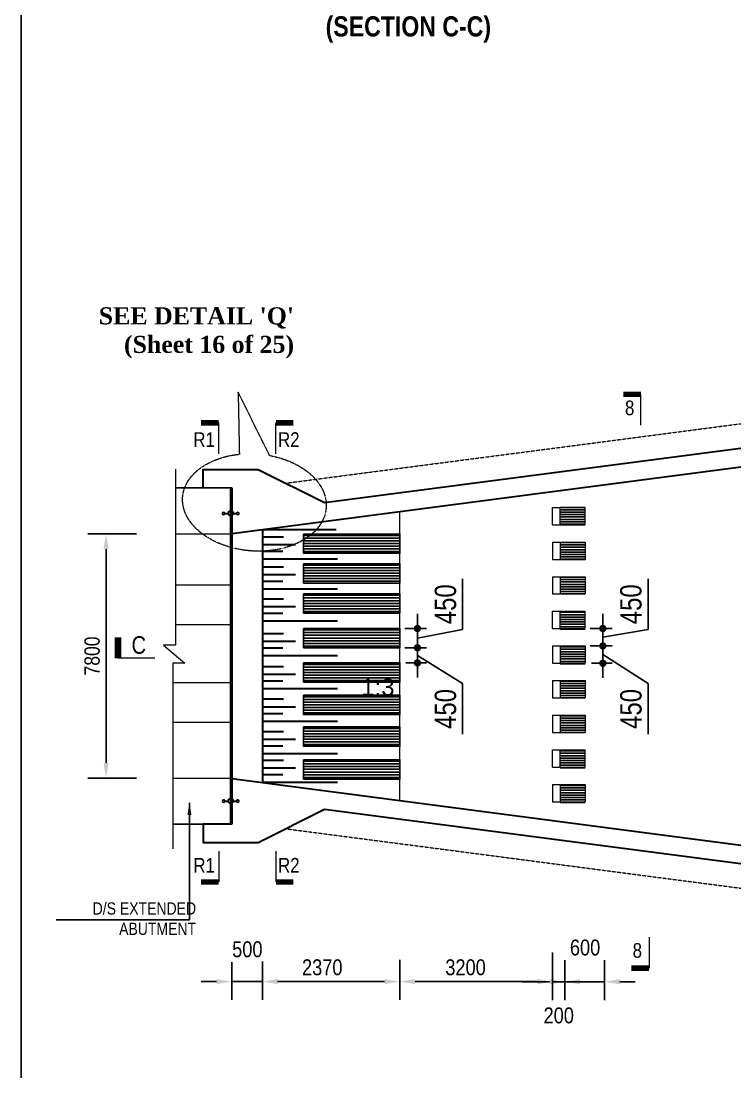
# Model space of a CAD drawing. Extents: x -119161 to 3778985, y -614964 to -30958.
# Drawn here: x 3088952 to 3100636, y -264200 to -247004 of the extents above; entities that cross this region are included whole.
import ezdxf

# ---------------------------------------------------------------- set-up
doc = ezdxf.new("R2010")
doc.units = 0
doc.header["$MEASUREMENT"] = 0
for name, pattern in [('DASHED', [0.75, 0.5, -0.25]), ('DASHED2', [9.525, 6.35, -3.175]), ('HIDDEN', [0.375, 0.25, -0.125])]:
    doc.linetypes.add(name, pattern=pattern)
doc.layers.get('0').update_dxf_attribs({"linetype": 'CONTINUOUS'})
doc.layers.get('DEFPOINTS').update_dxf_attribs({"linetype": 'CONTINUOUS'})
for name, color, linetype, lineweight in [('Dim', 7, 'CONTINUOUS', 9), ('Dimension', 8, 'CONTINUOUS', 18), ('line2', 3, 'CONTINUOUS', 30)]:
    doc.layers.add(name, color=color, linetype=linetype, lineweight=lineweight)
for name, color, linetype in [('DOTTED', 240, 'DASHED2'), ('HATCH-1', 8, 'CONTINUOUS'), ('LINE', 7, 'CONTINUOUS'), ('TEXT', 10, 'CONTINUOUS'), ('TXT', 7, 'CONTINUOUS')]:
    doc.layers.add(name, color=color, linetype=linetype)
doc.styles.add('1-2', font='arial.ttf')
doc.styles.add('ARIAL', font='ARIALN.TTF')
doc.styles.add('DIM', font='isocp3.shx')
doc.styles.add('SH-T2', font='arial.ttf', dxfattribs={"width": 0.8})
doc.styles.get("Standard").update_dxf_attribs({"font": 'times.ttf', "height": 250})
doc.dimstyles.new('dim_240', dxfattribs={"dimtxt": 480, "dimasz": 480, "dimexe": 300, "dimexo": 200, "dimgap": 200, "dimtad": 1, "dimdec": 0, "dimzin": 0, "dimdsep": 46, "dimtxsty": 'DIM', "dimcen": 350, "dimclrd": 5, "dimclre": 5, "dimclrt": 7, "dimadec": 0, "dimazin": 0, "dimtfac": 1, "dimtdec": 0, "dimtmove": 0, "dimatfit": 3, "dimfxl": 20, "dimtolj": 1, "dimtzin": 0, "dimarcsym": 0})
doc.dimstyles.new('dim_250', dxfattribs={"dimtxt": 500, "dimasz": 500, "dimexe": 500, "dimexo": 100, "dimgap": 150, "dimtad": 1, "dimdec": 0, "dimzin": 0, "dimdsep": 46, "dimtxsty": 'ARIAL', "dimcen": 350, "dimclrd": 5, "dimclre": 5, "dimclrt": 7, "dimadec": 0, "dimazin": 0, "dimtfac": 1, "dimtdec": 0, "dimtmove": 0, "dimatfit": 3, "dimfxl": 500, "dimfxlon": 1, "dimtolj": 1, "dimtzin": 0, "dimarcsym": 0})
pattern_1 = [(180, (2870058.41, -295596.33), (-7e-15, -39.375), [])]
pattern_2 = [(180, (2870058.41, -295029.33), (-7e-15, -39.375), [])]
pattern_3 = [(180, (2870058.41, -297864.132), (-7e-15, -39.375), [])]
pattern_4 = [(180, (2870058.41, -297297.132), (-7e-15, -39.375), [])]

# ---------------------------------------------------------------- blocks, each defined once
blk = doc.blocks.new('SEX')
at = {"layer": 'Dim', "color": 6, "ltscale": 500}
blk.add_lwpolyline([(0, 0, 60, 60, 0), (191.8, 0, 0, 0, 0)], format="xyseb", dxfattribs=at)
blk.add_lwpolyline([(0, -336.6), (0, 0), (0, 0)], dxfattribs=at)
blk = doc.blocks.new('*D1056')
at = {"layer": 'DEFPOINTS', "color": 0, "lineweight": -2, "ltscale": 50}
for p in [(3097852, -262273), (3098502, -262273), (3097852, -262724)]:
    blk.add_point(p, dxfattribs=at)
at = {"layer": 'Dim', "color": 5, "lineweight": -2, "ltscale": 50}
for p, q in [((3097852, -262373), (3097852, -263024)), ((3098502, -262373), (3098502, -263024)), ((3097602, -262724), (3097352, -262724)), ((3098502, -262724), (3097852, -262724)), ((3098752, -262724), (3099002, -262724))]:
    blk.add_line(p, q, dxfattribs=at)
for points in [[(3097602, -262682), (3097602, -262765), (3097852, -262724)], [(3098752, -262682), (3098752, -262765), (3098502, -262724)]]:
    blk.add_solid(points, dxfattribs=at)
at = {"layer": 'Dim', "color": 7, "ltscale": 50, "insert": (3098183, -262165), "char_height": 260, "attachment_point": 5, "style": 'ARIAL'}
blk.add_mtext('\\A1;600', dxfattribs=at)
blk = doc.blocks.new('*D1057')
at = {"layer": 'DEFPOINTS', "color": 0, "lineweight": -2, "ltscale": 50}
for p in [(3092902, -262394), (3095152, -262264), (3095152, -262722)]:
    blk.add_point(p, dxfattribs=at)
at = {"layer": 'Dim', "color": 5, "lineweight": -2, "ltscale": 50}
for p, q in [((3095152, -262364), (3095152, -263022)), ((3092902, -262494), (3092902, -263022)), ((3093152, -262722), (3094902, -262722))]:
    blk.add_line(p, q, dxfattribs=at)
for points in [[(3093152, -262680), (3093152, -262763), (3092902, -262722)], [(3094902, -262680), (3094902, -262763), (3095152, -262722)]]:
    blk.add_solid(points, dxfattribs=at)
at = {"layer": 'Dim', "color": 7, "ltscale": 50, "insert": (3093882, -262489), "char_height": 260, "attachment_point": 5, "style": 'ARIAL'}
blk.add_mtext('\\A1;2370', dxfattribs=at)
blk = doc.blocks.new('*D1058')
at = {"layer": 'DEFPOINTS', "color": 0, "lineweight": -2, "ltscale": 50}
for p in [(3097652, -262144), (3095152, -262264), (3095152, -262722)]:
    blk.add_point(p, dxfattribs=at)
at = {"layer": 'Dim', "color": 5, "lineweight": -2, "ltscale": 50}
for p, q in [((3095152, -262364), (3095152, -263022)), ((3097652, -262244), (3097652, -263022)), ((3097402, -262722), (3095402, -262722))]:
    blk.add_line(p, q, dxfattribs=at)
for points in [[(3095402, -262680), (3095402, -262763), (3095152, -262722)], [(3097402, -262680), (3097402, -262763), (3097652, -262722)]]:
    blk.add_solid(points, dxfattribs=at)
at = {"layer": 'Dim', "color": 7, "ltscale": 50, "insert": (3096227, -262489), "char_height": 260, "attachment_point": 5, "style": 'ARIAL'}
blk.add_mtext('\\A1;3200', dxfattribs=at)
blk = doc.blocks.new('*D1059')
at = {"layer": 'DEFPOINTS', "color": 0, "lineweight": -2, "ltscale": 50}
for p in [(3097652, -262182), (3097852, -262273), (3097852, -262724)]:
    blk.add_point(p, dxfattribs=at)
at = {"layer": 'Dim', "color": 5, "lineweight": -2, "ltscale": 50}
for p, q in [((3097652, -262282), (3097652, -263024)), ((3097852, -262373), (3097852, -263024)), ((3097402, -262724), (3097152, -262724)), ((3097652, -262724), (3097852, -262724)), ((3098102, -262724), (3098352, -262724))]:
    blk.add_line(p, q, dxfattribs=at)
for points in [[(3097402, -262682), (3097402, -262765), (3097652, -262724)], [(3098102, -262682), (3098102, -262765), (3097852, -262724)]]:
    blk.add_solid(points, dxfattribs=at)
at = {"layer": 'Dim', "color": 7, "ltscale": 50, "insert": (3097752, -263276), "char_height": 260, "attachment_point": 5, "style": 'ARIAL'}
blk.add_mtext('\\A1;200', dxfattribs=at)
blk = doc.blocks.new('*D1060')
at = {"layer": 'DEFPOINTS', "color": 0, "lineweight": -2, "ltscale": 50}
for p in [(3092402, -262306), (3092902, -262290), (3092402, -262722)]:
    blk.add_point(p, dxfattribs=at)
at = {"layer": 'Dim', "color": 5, "lineweight": -2, "ltscale": 50}
for p, q in [((3092402, -262406), (3092402, -263022)), ((3092902, -262390), (3092902, -263022)), ((3092152, -262722), (3091902, -262722)), ((3092902, -262722), (3092402, -262722)), ((3093152, -262722), (3093402, -262722))]:
    blk.add_line(p, q, dxfattribs=at)
for points in [[(3092152, -262680), (3092152, -262763), (3092402, -262722)], [(3093152, -262680), (3093152, -262763), (3092902, -262722)]]:
    blk.add_solid(points, dxfattribs=at)
at = {"layer": 'Dim', "color": 7, "ltscale": 50, "insert": (3092656, -262194), "char_height": 260, "attachment_point": 5, "style": 'ARIAL'}
blk.add_mtext('\\A1;500', dxfattribs=at)
blk = doc.blocks.new('*D1061')
at = {"layer": 'DEFPOINTS', "color": 0, "lineweight": -2, "ltscale": 50}
for p in [(3091182, -255393), (3090344, -259393), (3091136, -259393)]:
    blk.add_point(p, dxfattribs=at)
at = {"layer": 'Dim', "color": 5, "lineweight": -2, "ltscale": 50}
for p, q in [((3090844, -255393), (3090044, -255393)), ((3090344, -255643), (3090344, -259143)), ((3090844, -259393), (3090044, -259393))]:
    blk.add_line(p, q, dxfattribs=at)
for points in [[(3090302, -255643), (3090385, -255643), (3090344, -255393)], [(3090302, -259143), (3090385, -259143), (3090344, -259393)]]:
    blk.add_solid(points, dxfattribs=at)
at = {"layer": 'Dim', "color": 7, "ltscale": 50, "insert": (3090116, -257393), "char_height": 250, "attachment_point": 5, "rotation": 90, "style": 'ARIAL'}
blk.add_mtext('\\A1;7800', dxfattribs=at)
blk = doc.blocks.new('_Dot')
at = {"color": 0, "linetype": 'ByBlock', "lineweight": -2}
blk.add_line((-0.5, 0), (-1, 0), dxfattribs=at)
at = {"color": 0, "linetype": 'ByBlock', "const_width": 0.5}
blk.add_lwpolyline([(-0.25, 0, 1), (0.25, 0, 1)], format="xyb", close=True, dxfattribs=at)
blk = doc.blocks.new('*D1094')
at = {"layer": 'DEFPOINTS', "color": 0, "lineweight": -2}
for p in [(3095152, -257259), (3095439, -257259), (3095152, -257507)]:
    blk.add_point(p, dxfattribs=at)
at = {"layer": 'Dim', "color": 5, "lineweight": -2}
for p, q in [((3095439, -257139), (3095439, -257019)), ((3095252, -257259), (3095589, -257259)), ((3095439, -257507), (3095439, -257259)), ((3095439, -257507), (3095439, -257259)), ((3095439, -257383), (3096178, -257845)), ((3095252, -257507), (3095589, -257507)), ((3095439, -257627), (3095439, -257747)), ((3096178, -257845), (3096178, -258674))]:
    blk.add_line(p, q, dxfattribs=at)
at = {"layer": 'Dim', "color": 5, "lineweight": -2, "xscale": 120, "yscale": 120, "zscale": 120}
for p, rotation in [((3095439, -257259), 270), ((3095439, -257507), 90)]:
    blk.add_blockref('_Dot', p, dxfattribs=dict(at, rotation=rotation))
at = {"layer": 'Dim', "color": 7, "insert": (3095900, -258260), "char_height": 350, "attachment_point": 5, "rotation": 90, "style": 'SH-T2'}
blk.add_mtext('\\A1;450', dxfattribs=at)
blk = doc.blocks.new('*D1095')
at = {"layer": 'DEFPOINTS', "color": 0, "lineweight": -2}
for p in [(3095134, -256944), (3095134, -257259), (3095439, -257259)]:
    blk.add_point(p, dxfattribs=at)
at = {"layer": 'Dim', "color": 5, "lineweight": -2}
for p, q in [((3096178, -256962), (3096178, -256133)), ((3095439, -256824), (3095439, -256704)), ((3095234, -256944), (3095589, -256944)), ((3095439, -256944), (3095439, -257259)), ((3095439, -256944), (3095439, -257259)), ((3095439, -257101), (3096178, -256962)), ((3095234, -257259), (3095589, -257259)), ((3095439, -257379), (3095439, -257499))]:
    blk.add_line(p, q, dxfattribs=at)
at = {"layer": 'Dim', "color": 5, "lineweight": -2, "xscale": 120, "yscale": 120, "zscale": 120}
for p, rotation in [((3095439, -256944), 270), ((3095439, -257259), 90)]:
    blk.add_blockref('_Dot', p, dxfattribs=dict(at, rotation=rotation))
at = {"layer": 'Dim', "color": 7, "insert": (3095900, -256547), "char_height": 350, "attachment_point": 5, "rotation": 90, "style": 'SH-T2'}
blk.add_mtext('\\A1;450', dxfattribs=at)
blk = doc.blocks.new('*D1096')
at = {"layer": 'DEFPOINTS', "color": 0, "lineweight": -2}
for p in [(3098187, -257229), (3098474, -257229), (3098187, -257513)]:
    blk.add_point(p, dxfattribs=at)
at = {"layer": 'Dim', "color": 5, "lineweight": -2}
for p, q in [((3098474, -257109), (3098474, -256989)), ((3098287, -257229), (3098624, -257229)), ((3098474, -257513), (3098474, -257229)), ((3098474, -257513), (3098474, -257229)), ((3098474, -257371), (3099213, -257845)), ((3098287, -257513), (3098624, -257513)), ((3098474, -257633), (3098474, -257753)), ((3099213, -257845), (3099213, -258674))]:
    blk.add_line(p, q, dxfattribs=at)
at = {"layer": 'Dim', "color": 5, "lineweight": -2, "xscale": 120, "yscale": 120, "zscale": 120}
for p, rotation in [((3098474, -257229), 270), ((3098474, -257513), 90)]:
    blk.add_blockref('_Dot', p, dxfattribs=dict(at, rotation=rotation))
at = {"layer": 'Dim', "color": 7, "insert": (3098935, -258260), "char_height": 350, "attachment_point": 5, "rotation": 90, "style": 'SH-T2'}
blk.add_mtext('\\A1;450', dxfattribs=at)
blk = doc.blocks.new('*D1097')
at = {"layer": 'DEFPOINTS', "color": 0, "lineweight": -2}
for p in [(3098169, -256944), (3098169, -257229), (3098474, -257229)]:
    blk.add_point(p, dxfattribs=at)
at = {"layer": 'Dim', "color": 5, "lineweight": -2}
for p, q in [((3099213, -256962), (3099213, -256133)), ((3098474, -256824), (3098474, -256704)), ((3098269, -256944), (3098624, -256944)), ((3098474, -256944), (3098474, -257229)), ((3098474, -256944), (3098474, -257229)), ((3098474, -257087), (3099213, -256962)), ((3098269, -257229), (3098624, -257229)), ((3098474, -257349), (3098474, -257469))]:
    blk.add_line(p, q, dxfattribs=at)
at = {"layer": 'Dim', "color": 5, "lineweight": -2, "xscale": 120, "yscale": 120, "zscale": 120}
for p, rotation in [((3098474, -256944), 270), ((3098474, -257229), 90)]:
    blk.add_blockref('_Dot', p, dxfattribs=dict(at, rotation=rotation))
at = {"layer": 'Dim', "color": 7, "insert": (3098935, -256547), "char_height": 350, "attachment_point": 5, "rotation": 90, "style": 'SH-T2'}
blk.add_mtext('\\A1;450', dxfattribs=at)

msp = doc.modelspace()

# ---------------------------------------------------------------- hatches: boundary and pattern name
at = {"layer": 'HATCH-1', "ltscale": 2}
h = msp.add_hatch(dxfattribs=at)
h.set_pattern_fill('ANSI31', color=14, scale=315, angle=135, style=0)
h.set_pattern_definition(pattern_1)
h.paths.add_polyline_path([(3097777.7, -254945.8), (3098187.2, -254945.8), (3098187.2, -255260.8), (3097777.7, -255260.8)])
h = msp.add_hatch(dxfattribs=at)
h.set_pattern_fill('ANSI31', color=14, scale=350, angle=135, style=0)
h.set_pattern_definition([(180, (2627534.85, 784690.56), (-7e-15, -43.75), [])])
h.paths.add_polyline_path([(3095152.2, -255712.7), (3095152.2, -255397.7), (3093576.9, -255397.7), (3093576.9, -255712.7)])
h = msp.add_hatch(dxfattribs=at)
h.set_pattern_fill('ANSI31', color=14, scale=315, angle=135, style=0)
h.set_pattern_definition(pattern_2)
h.paths.add_polyline_path([(3097777.7, -255827.8), (3098187.2, -255827.8), (3098187.2, -255512.8), (3097777.7, -255512.8)])
h = msp.add_hatch(dxfattribs=at)
h.set_pattern_fill('ANSI31', color=14, scale=350, angle=135, style=0)
h.set_pattern_definition([(180, (2627534.85, 784203.754), (-7e-15, -43.75), [])])
h.paths.add_polyline_path([(3095152.2, -256199.5), (3095152.2, -255884.5), (3093576.9, -255884.5), (3093576.9, -256199.5)])
h = msp.add_hatch(dxfattribs=at)
h.set_pattern_fill('ANSI31', color=14, scale=315, angle=135, style=0)
h.set_pattern_definition(pattern_1)
h.paths.add_polyline_path([(3097777.7, -256394.8), (3098187.2, -256394.8), (3098187.2, -256079.8), (3097777.7, -256079.8)])
h = msp.add_hatch(dxfattribs=at)
h.set_pattern_fill('ANSI31', color=14, scale=350, angle=135, style=0)
h.set_pattern_definition([(180, (2627534.85, 783711.596), (-7e-15, -43.75), [])])
h.paths.add_polyline_path([(3095152.2, -256691.7), (3095152.2, -256376.7), (3093576.9, -256376.7), (3093576.9, -256691.7)])
h = msp.add_hatch(dxfattribs=at)
h.set_pattern_fill('ANSI31', color=14, scale=315, angle=135, style=0)
h.set_pattern_definition(pattern_2)
h.paths.add_polyline_path([(3097777.7, -256646.6), (3098187.2, -256646.6), (3098187.2, -256961.6), (3097777.7, -256961.6)])
h = msp.add_hatch(dxfattribs=at)
h.set_pattern_fill('ANSI31', color=14, scale=350, angle=135, style=0)
h.set_pattern_definition([(180, (2627534.85, 783144.586), (-7e-15, -43.75), [])])
h.paths.add_polyline_path([(3095152.2, -257258.7), (3095152.2, -256943.7), (3093576.9, -256943.7), (3093576.9, -257258.7)])
h = msp.add_hatch(dxfattribs=at)
h.set_pattern_fill('ANSI31', color=14, scale=315, angle=135, style=0)
h.set_pattern_definition(pattern_1)
h.paths.add_polyline_path([(3097777.7, -257528.6), (3098187.2, -257528.6), (3098187.2, -257213.6), (3097777.7, -257213.6)])
h = msp.add_hatch(dxfattribs=at)
h.set_pattern_fill('ANSI31', color=14, scale=350, angle=135, style=0)
h.set_pattern_definition([(180, (2627534.85, 782581.53), (-7e-15, -43.75), [])])
h.paths.add_polyline_path([(3095152.2, -257821.8), (3095152.2, -257506.8), (3093576.9, -257506.8), (3093576.9, -257821.8)])
h = msp.add_hatch(dxfattribs=at)
h.set_pattern_fill('ANSI31', color=14, scale=315, angle=135, style=0)
h.set_pattern_definition(pattern_4)
h.paths.add_polyline_path([(3097777.7, -258095.6), (3098187.2, -258095.6), (3098187.2, -257780.6), (3097777.7, -257780.6)])
h = msp.add_hatch(dxfattribs=at)
h.set_pattern_fill('ANSI31', color=14, scale=350, angle=135, style=0)
h.set_pattern_definition([(180, (2627534.85, 782051.944), (-7e-15, -43.75), [])])
h.paths.add_polyline_path([(3095152.2, -258351.3), (3095152.2, -258036.3), (3093576.9, -258036.3), (3093576.9, -258351.3)])
h = msp.add_hatch(dxfattribs=at)
h.set_pattern_fill('ANSI31', color=14, scale=315, angle=135, style=0)
h.set_pattern_definition(pattern_3)
h.paths.add_polyline_path([(3097777.7, -258662.6), (3098187.2, -258662.6), (3098187.2, -258347.6), (3097777.7, -258347.6)])
h = msp.add_hatch(dxfattribs=at)
h.set_pattern_fill('ANSI31', color=14, scale=350, angle=135, style=0)
h.set_pattern_definition([(180, (2627534.85, 781534.203), (-7e-15, -43.75), [])])
h.paths.add_polyline_path([(3095152.2, -258869.1), (3095152.2, -258554.1), (3093576.9, -258554.1), (3093576.9, -258869.1)])
h = msp.add_hatch(dxfattribs=at)
h.set_pattern_fill('ANSI31', color=14, scale=315, angle=135, style=0)
h.set_pattern_definition(pattern_4)
h.paths.add_polyline_path([(3097777.7, -258914.4), (3098187.2, -258914.4), (3098187.2, -259229.4), (3097777.7, -259229.4)])
h = msp.add_hatch(dxfattribs=at)
h.set_pattern_fill('ANSI31', color=14, scale=350, angle=135, style=0)
h.set_pattern_definition([(180, (2627534.85, 780995.663), (-7e-15, -43.75), [])])
h.paths.add_polyline_path([(3095152.2, -259407.6), (3095152.2, -259092.6), (3093576.9, -259092.6), (3093576.9, -259407.6)])
h = msp.add_hatch(dxfattribs=at)
h.set_pattern_fill('ANSI31', color=14, scale=315, angle=135, style=0)
h.set_pattern_definition(pattern_3)
h.paths.add_polyline_path([(3097777.7, -259796.4), (3098187.2, -259796.4), (3098187.2, -259481.4), (3097777.7, -259481.4)])

# ---------------------------------------------------------------- linework, layer by layer
at = {"color": 7}
msp.add_lwpolyline([(3092402.3, -254642.7), (3091482.3, -254642.7)], dxfattribs=at)
at = {"color": 1, "elevation": 0}
msp.add_lwpolyline([(3092382.3, -260122.7), (3092382.3, -254642.7)], dxfattribs=at)
at = {"color": 7, "elevation": 0}
msp.add_lwpolyline([(3092402.3, -260142.7), (3091435.6, -260142.7)], dxfattribs=at)
at = {"layer": 'Dim', "color": 7, "linetype": 'DASHED', "ltscale": 0.5}
msp.add_lwpolyline([(3093020, -254112.3), (3092505.2, -253075.2), (3092525.3, -254091.9)], dxfattribs=at)
at = {"layer": 'Dim', "ltscale": 50}
for points in [[(3091482.3, -254335.7), (3091482.3, -257218), (3091285.5, -257218), (3091634.1, -257508.8), (3091435.6, -257508.8), (3091435.6, -260550.2)], [(3092402.3, -254646), (3092402.3, -255396)]]:
    msp.add_lwpolyline(points, dxfattribs=at)
at = {"layer": 'Dim', "lineweight": 18, "ltscale": 500, "elevation": 0}
for points in [[(3092289.2, -255056.2), (3092338.9, -255056.2)], [(3092289.2, -255056.2), (3092338.9, -255056.2)], [(3092289.2, -255056.2), (3092338.9, -255056.2)], [(3092289.2, -255056.2), (3092338.9, -255056.2)], [(3092289.2, -255066), (3092338.9, -255066)], [(3092289.2, -255066), (3092338.9, -255066)], [(3092289.2, -255066), (3092338.9, -255066)], [(3092289.2, -255066), (3092338.9, -255066)], [(3092426, -255056.2), (3092476, -255056.2)], [(3092426, -255056.2), (3092476, -255056.2)], [(3092426, -255056.2), (3092476, -255056.2)], [(3092426, -255056.2), (3092476, -255056.2)], [(3092426, -255066), (3092476, -255066)], [(3092426, -255066), (3092476, -255066)], [(3092426, -255066), (3092476, -255066)], [(3092426, -255066), (3092476, -255066)], [(3092426, -259762.8), (3092476, -259762.8)], [(3092426, -259762.8), (3092476, -259762.8)], [(3092426, -259762.8), (3092476, -259762.8)], [(3092426, -259762.8), (3092476, -259762.8)], [(3092426, -259772.6), (3092476, -259772.6)], [(3092426, -259772.6), (3092476, -259772.6)], [(3092426, -259772.6), (3092476, -259772.6)], [(3092426, -259772.6), (3092476, -259772.6)]]:
    msp.add_lwpolyline(points, dxfattribs=at)
at = {"layer": 'Dim', "color": 8, "ltscale": 20}
msp.add_lwpolyline([(3092382, -255367.9), (3092382, -259317.5)], dxfattribs=at)
at = {"layer": 'Dim', "lineweight": 18, "ltscale": 500}
for points in [[(3092289.2, -259762.8), (3092338.9, -259762.8)], [(3092289.2, -259762.8), (3092338.9, -259762.8)], [(3092289.2, -259762.8), (3092338.9, -259762.8)], [(3092289.2, -259762.8), (3092338.9, -259762.8)], [(3092289.2, -259772.6), (3092338.9, -259772.6)], [(3092289.2, -259772.6), (3092338.9, -259772.6)], [(3092289.2, -259772.6), (3092338.9, -259772.6)], [(3092289.2, -259772.6), (3092338.9, -259772.6)]]:
    msp.add_lwpolyline(points, dxfattribs=at)
for centre, radius in [((3092382.3, -255061.1, 0), 43.7), ((3092382.3, -255061.1, 0), 43.7), ((3092382.3, -255061.1, 0), 43.7), ((3092382.3, -255061.1, 0), 43.7), ((3092267.3, -255061.1, 0), 17.1), ((3092267.3, -255061.1, 0), 17.1), ((3092267.3, -255061.1, 0), 17.1), ((3092267.3, -255061.1, 0), 17.1), ((3092382.3, -255061.1, 0), 33.9), ((3092382.3, -255061.1, 0), 33.9), ((3092382.3, -255061.1, 0), 33.9), ((3092382.3, -255061.1, 0), 33.9), ((3092497.4, -255061.1, 0), 17.1), ((3092267.3, -259767.7), 17.1), ((3092267.3, -259767.7), 17.1), ((3092267.3, -259767.7), 17.1), ((3092267.3, -259767.7), 17.1), ((3092382.3, -259767.7), 43.7), ((3092382.3, -259767.7), 43.7), ((3092382.3, -259767.7), 43.7), ((3092382.3, -259767.7), 43.7), ((3092382.3, -259767.7), 33.9), ((3092382.3, -259767.7), 33.9), ((3092382.3, -259767.7), 33.9), ((3092382.3, -259767.7), 33.9), ((3092497.4, -259767.7, 0), 17.1)]:
    msp.add_circle(centre, radius, dxfattribs=at)
for centre, start, end in [((3092267.3, -255061.1, 0), 12.86098, 347.13902), ((3092267.3, -255061.1, 0), 12.86098, 347.13902), ((3092267.3, -255061.1, 0), 12.86098, 347.13902), ((3092267.3, -255061.1, 0), 12.86098, 347.13902), ((3092497.5, -255061.1, 0), 192.86098, 167.13902), ((3092497.5, -255061.1, 0), 192.86098, 167.13902), ((3092497.5, -255061.1, 0), 192.86098, 167.13902), ((3092497.5, -255061.1, 0), 192.86098, 167.13902), ((3092267.3, -259767.7), 12.86098, 347.13902), ((3092267.3, -259767.7), 12.86098, 347.13902), ((3092267.3, -259767.7), 12.86098, 347.13902), ((3092267.3, -259767.7), 12.86098, 347.13902), ((3092497.5, -259767.7, 0), 192.86098, 167.13902), ((3092497.5, -259767.7, 0), 192.86098, 167.13902), ((3092497.5, -259767.7, 0), 192.86098, 167.13902), ((3092497.5, -259767.7, 0), 192.86098, 167.13902)]:
    msp.add_arc(centre, 22, start, end, dxfattribs=at)
at = {"layer": 'Dim', "color": 7, "linetype": 'DASHED', "ltscale": 0.5, "extrusion": (0, 0, -1)}
msp.add_ellipse((3092771.4, -254880.7), major_axis=(1174.2, -87.4), ratio=0.6754547, start_param=4.8751277, end_param=10.7344041, dxfattribs=at)
at = {"layer": 'Dimension', "color": 0, "lineweight": 13, "ltscale": 2}
for p, q in [((3097651.7, -255245.1), (3097651.7, -254961.6)), ((3097651.7, -254961.6), (3098187.2, -254961.6)), ((3097777.7, -255245.1), (3097777.7, -254961.6)), ((3098187.2, -255245.1), (3098187.2, -254961.6)), ((3095152.2, -259748.2), (3095152.2, -255043.7)), ((3095152.2, -259748.2), (3095152.2, -255043.7)), ((3097651.7, -255245.1), (3098187.2, -255245.1)), ((3097651.7, -255528.6), (3098187.2, -255528.6)), ((3097651.7, -255528.6), (3097651.7, -255812.1)), ((3097777.7, -255528.6), (3097777.7, -255812.1)), ((3098187.2, -255528.6), (3098187.2, -255812.1)), ((3097651.7, -255812.1), (3098187.2, -255812.1)), ((3097651.7, -256095.6), (3098187.2, -256095.6)), ((3097651.7, -256095.6), (3097651.7, -256379.1)), ((3097777.7, -256095.6), (3097777.7, -256379.1)), ((3098187.2, -256095.6), (3098187.2, -256379.1)), ((3097651.7, -256379.1), (3098187.2, -256379.1)), ((3097651.7, -256945.9), (3097651.7, -256662.4)), ((3097651.7, -256662.4), (3098187.2, -256662.4)), ((3097777.7, -256945.9), (3097777.7, -256662.4)), ((3098187.2, -256945.9), (3098187.2, -256662.4)), ((3097651.7, -256945.9), (3098187.2, -256945.9)), ((3097651.7, -257229.4), (3098187.2, -257229.4)), ((3097651.7, -257229.4), (3097651.7, -257512.9)), ((3097777.7, -257229.4), (3097777.7, -257512.9)), ((3098187.2, -257229.4), (3098187.2, -257512.9)), ((3097651.7, -257512.9), (3098187.2, -257512.9)), ((3097651.7, -257796.4), (3098187.2, -257796.4)), ((3097651.7, -257796.4), (3097651.7, -258079.9)), ((3097777.7, -257796.4), (3097777.7, -258079.9)), ((3098187.2, -257796.4), (3098187.2, -258079.9)), ((3097651.7, -258079.9), (3098187.2, -258079.9)), ((3097651.7, -258363.4), (3098187.2, -258363.4)), ((3097651.7, -258363.4), (3097651.7, -258646.9)), ((3097777.7, -258363.4), (3097777.7, -258646.9)), ((3098187.2, -258363.4), (3098187.2, -258646.9)), ((3097651.7, -258646.9), (3098187.2, -258646.9)), ((3097651.7, -259213.7), (3097651.7, -258930.2)), ((3097651.7, -258930.2), (3098187.2, -258930.2)), ((3097777.7, -259213.7), (3097777.7, -258930.2)), ((3098187.2, -259213.7), (3098187.2, -258930.2)), ((3097651.7, -259213.7), (3098187.2, -259213.7)), ((3097651.7, -259497.2), (3098187.2, -259497.2)), ((3097651.7, -259497.2), (3097651.7, -259780.7)), ((3097777.7, -259497.2), (3097777.7, -259780.7)), ((3098187.2, -259497.2), (3098187.2, -259780.7)), ((3097651.7, -259780.7), (3098187.2, -259780.7))]:
    msp.add_line(p, q, dxfattribs=at)
at = {"layer": 'Dimension', "color": 0, "lineweight": 30, "ltscale": 2}
for p, q in [((3092901.8, -255321), (3092901.8, -259467.7)), ((3092901.8, -255324.1), (3092901.8, -259470.9)), ((3092901.8, -255478.8), (3092901.8, -259313.1)), ((3092382, -259442.8), (3092382, -260142.7)), ((3092382, -260142.7), (3091932.3, -260142.7))]:
    msp.add_line(p, q, dxfattribs=at)
for points in [[(3092401.7, -255389.6), (3107651.8, -253392.8), (3107651.8, -250594)], [(3093915.9, -254884.7), (3107203.1, -253149.9), (3107351.8, -252980.1), (3107351.8, -250593.7)], [(3091932.3, -254642.7), (3091932.3, -254342.8), (3092832.2, -254342.8), (3093915.9, -254884.7)], [(3092401.7, -259395.9), (3107651.8, -261392.8), (3107651.8, -264191.4)], [(3091932.3, -260142.7), (3091932.3, -260442.6), (3092832.2, -260442.6), (3093915.9, -259900.7)], [(3093915.9, -259900.7), (3107203.1, -261635.5), (3107351.8, -261805.4), (3107351.8, -264191.7)]]:
    msp.add_lwpolyline(points, dxfattribs=at)
at = {"layer": 'Dimension', "color": 0, "lineweight": 13, "ltscale": 2}
for points in [[(3095152.2, -255397.7), (3093576.9, -255397.7), (3093576.9, -255712.7), (3095152.2, -255712.7)], [(3092901.8, -256142.9), (3092901.8, -255642.9)], [(3095152.2, -255884.5), (3093576.9, -255884.5), (3093576.9, -256199.5), (3095152.2, -256199.5)], [(3095152.2, -256376.7), (3093576.9, -256376.7), (3093576.9, -256691.7), (3095152.2, -256691.7)], [(3092901.8, -256642.9), (3092901.8, -257142.9)], [(3095152.2, -256943.7), (3093576.9, -256943.7), (3093576.9, -257258.7), (3095152.2, -257258.7)], [(3095152.2, -257506.8), (3093576.9, -257506.8), (3093576.9, -257821.8), (3095152.2, -257821.8)], [(3092901.8, -257642.9), (3092901.8, -258142.9)], [(3095152.2, -258036.3), (3093576.9, -258036.3), (3093576.9, -258351.3), (3095152.2, -258351.3)], [(3095152.2, -258554.1), (3093576.9, -258554.1), (3093576.9, -258869.1), (3095152.2, -258869.1)], [(3092901.8, -259142.9), (3092901.8, -258642.9)], [(3095152.2, -259092.6), (3093576.9, -259092.6), (3093576.9, -259407.6), (3095152.2, -259407.6)]]:
    msp.add_lwpolyline(points, dxfattribs=at)
at = {"layer": 'DOTTED', "color": 0, "linetype": 'HIDDEN', "lineweight": 20, "ltscale": 5}
for points in [[(3093279, -254566.2), (3106803.1, -252799.8), (3106951.8, -252629.9), (3106951.8, -250593.5)], [(3093279, -260219.2), (3106803.1, -261985.6), (3106951.8, -262155.5), (3106951.8, -264192)]]:
    msp.add_lwpolyline(points, dxfattribs=at)
at = {"layer": 'LINE'}
msp.add_lwpolyline([(3144926.4, -272810.1), (3088951.9, -272810.1), (3088951.9, -233228.2), (3144926.4, -233228.2)], close=True, dxfattribs=at)
at = {"layer": 'LINE', "lineweight": 18, "ltscale": 2}
for points in [[(3091482.3, -254642.7), (3092382.3, -254642.7)], [(3092382.3, -254642.7), (3092382.3, -255392.7)], [(3091482.3, -255392.7), (3092032.3, -255392.7)], [(3092032.3, -255392.7), (3092382.3, -255392.7)], [(3091482.3, -256230.3), (3092382, -256230.3)], [(3092382.3, -256567.4), (3092382.3, -256567.6)], [(3091482.3, -256879.6), (3092382, -256879.6)], [(3092382.3, -257392.7), (3092382.3, -257392.8)], [(3091435.6, -257825.8), (3092382, -257825.8)], [(3091435.6, -258475.1), (3092382, -258475.1)], [(3091435.6, -259392.7), (3092382.3, -259392.7)], [(3092382.3, -259392.7), (3092382.3, -260142.7)], [(3091435.6, -260142.7), (3092382.3, -260142.7)]]:
    msp.add_lwpolyline(points, dxfattribs=at)
at = {"layer": 'LINE', "ltscale": 0.5}
for points in [[(3093576.9, -255397.7), (3095152.2, -255397.7), (3095152.2, -255712.7), (3093576.9, -255712.7)], [(3093576.9, -255884.5), (3095152.2, -255884.5), (3095152.2, -256199.5), (3093576.9, -256199.5)], [(3093576.9, -256376.7), (3095152.2, -256376.7), (3095152.2, -256691.7), (3093576.9, -256691.7)], [(3093576.9, -256943.7), (3095152.2, -256943.7), (3095152.2, -257258.7), (3093576.9, -257258.7)], [(3093576.9, -257506.8), (3095152.2, -257506.8), (3095152.2, -257821.8), (3093576.9, -257821.8)], [(3093576.9, -258036.3), (3095152.2, -258036.3), (3095152.2, -258351.3), (3093576.9, -258351.3)], [(3093576.9, -258554.1), (3095152.2, -258554.1), (3095152.2, -258869.1), (3093576.9, -258869.1)], [(3093576.9, -259092.6), (3095152.2, -259092.6), (3095152.2, -259407.6), (3093576.9, -259407.6)]]:
    msp.add_lwpolyline(points, close=True, dxfattribs=at)
at = {"layer": 'line2', "color": 1}
msp.add_lwpolyline([(3092402.3, -254642.7), (3092401.6, -260142.7)], dxfattribs=at)
at = {"layer": 'line2', "color": 14}
for points in [[(3092901.8, -255324.1), (3094107.5, -255324.1)], [(3092901.8, -255443.3), (3093248.6, -255443.3)], [(3092901.8, -255570.1), (3093446.1, -255570.1)], [(3092901.8, -255678.3), (3093237.4, -255678.3)], [(3092901.8, -255805.1), (3094133.9, -255805.1)], [(3092901.8, -255932), (3093248.6, -255932)], [(3092901.8, -256058.8), (3093446.1, -256058.8)], [(3092901.8, -256167), (3093237.4, -256167)], [(3092901.8, -256293.8), (3094133.9, -256293.8)], [(3092901.8, -256455.8), (3093248.6, -256455.8)], [(3092901.8, -256582.7), (3093446.1, -256582.7)], [(3092901.8, -256690.8), (3093237.4, -256690.8)], [(3092901.8, -256817.7), (3094133.9, -256817.7)], [(3092901.8, -257023.6), (3093248.6, -257023.6)], [(3092901.8, -257150.4), (3093446.1, -257150.4)], [(3092901.8, -257258.6), (3093237.4, -257258.6)], [(3092901.8, -257385.4), (3094133.9, -257385.4)], [(3092901.8, -257566.3), (3093248.6, -257566.3)], [(3092901.8, -257693.1), (3093446.1, -257693.1)], [(3092901.8, -257801.3), (3093237.4, -257801.3)], [(3092901.8, -257928.1), (3094133.9, -257928.1)], [(3092901.8, -258097), (3093248.6, -258097)], [(3092901.8, -258223.9), (3093446.1, -258223.9)], [(3092901.8, -258332), (3093237.4, -258332)], [(3092901.8, -258458.9), (3094133.9, -258458.9)], [(3092901.8, -258478.2), (3092901.8, -258478.2)], [(3092901.8, -258628), (3093248.6, -258628)], [(3092901.8, -258754.8), (3093446.1, -258754.8)], [(3092901.8, -258863), (3093237.4, -258863)], [(3092901.8, -258989.8), (3094133.9, -258989.8)], [(3092901.8, -259095.9), (3093248.6, -259095.9)], [(3092901.8, -259222.7), (3093446.1, -259222.7)], [(3092901.8, -259330.9), (3093237.4, -259330.9)], [(3092901.8, -259457.7), (3094133.9, -259457.7)]]:
    msp.add_lwpolyline(points, dxfattribs=at)

# ---------------------------------------------------------------- block references
at = {"layer": 'Dim', "color": 6, "yscale": 1.5, "zscale": 1.5}
for p, xscale in [((3099097.4, -253113.3), -1.5), ((3092187.5, -253579.6, 0), -1.5), ((3093122.9, -253579.6, 0), 1.5)]:
    msp.add_blockref('SEX', p, dxfattribs=dict(at, xscale=xscale))
at = {"layer": 'Dim', "color": 6}
for p, xscale, yscale, zscale, rotation in [((3090537.7, -257431.1), 1.799999999813735, 1.799999999813735, 1.8, 90), ((3092187.5, -261090.5, 0), 1.5, 1.5, 1.5, 180), ((3093122.9, -261090.5, 0), -1.5, 1.5, 1.5, 180), ((3099230.5, -262500.2), 1.5, 1.5, 1.5, 180)]:
    msp.add_blockref('SEX', p, dxfattribs=dict(at, xscale=xscale, yscale=yscale, zscale=zscale, rotation=rotation))

# ---------------------------------------------------------------- texts
at = {"layer": 'Dim', "color": 7, "insert": (3093420.5, -251688.1), "char_height": 250, "width": 8055.43, "attachment_point": 3, "style": 'ARIAL'}
msp.add_mtext("{\\fTimes New Roman|b1|i0|c0|p18;\\H1.12x;SEE DETAIL 'Q'\\H2.511x; \\P\\H0.3982x;(Sheet 16 of 25)\\P\\fArial|b0|i0|c0|p34;\\H1.674x;\\C0; }", dxfattribs=at)
at = {"layer": 'Dimension', "color": 0, "lineweight": 13, "ltscale": 2, "insert": (3094793.2, -257903.8), "char_height": 280, "width": 976.664, "attachment_point": 5, "style": '1-2'}
msp.add_mtext('1:3', dxfattribs=at)
at = {"layer": 'TEXT', "color": 6, "insert": (3091817.2, -261692.8), "char_height": 200, "width": 4997.303, "attachment_point": 6, "style": 'ARIAL'}
msp.add_mtext('{\\C7;D/S EXTENDED \\PABUTMENT}', dxfattribs=at)
at = {"layer": 'TXT', "color": 0, "insert": (3093937.5, -246811.4, 0), "char_height": 44, "width": 16058.905, "attachment_point": 4}
msp.add_mtext('\\A1;{\\fTimes New Roman|b1|i0|c0|p18;\\H9x;\\L\\C6;SECTIONAL ELEVATION OF (D/S) APRON\\fArial Narrow|b0|i0|c0|p34;\\H0.6222x;\\l\\C0;\\P\\fArial Narrow|b1|i0|c0|p34;\\H1.339x;(SECTION C-C)}', dxfattribs=at)
at = {"layer": 'TXT', "char_height": 240, "attachment_point": 5, "style": 'ARIAL'}
for s, insert in [('8', (3098912.6, -253336.1)), ('R1', (3091948.3, -253852.4, 0)), ('R2', (3093334.5, -253852.4, 0)), ('R2', (3093334.5, -260817.7, 0)), ('R1', (3091948.3, -260817.7, 0)), ('8', (3099038.2, -262212.7))]:
    msp.add_mtext(s, dxfattribs=dict(at, insert=insert))
at = {"layer": 'TXT', "insert": (3090879.5, -257215.5), "char_height": 288, "width": 693.976, "attachment_point": 5, "style": 'ARIAL'}
msp.add_mtext('\\A1;C', dxfattribs=at)

# ---------------------------------------------------------------- dimensions: what is measured, and where the dimension line sits
at = {"layer": 'Dim', "ltscale": 50}
dim = msp.add_linear_dim(base=(3090343.5, -259392.7), p1=(3091182.3, -255392.7), p2=(3091135.6, -259392.7), angle=90, text='7800', dimstyle='dim_250', override={"dimtxt": 250, "dimasz": 250, "dimexe": 300, "dimgap": 100, "dimtmove": 1}, dxfattribs=at)
dim.commit()
dim.dimension.update_dxf_attribs({"geometry": '*D1061', "text_midpoint": (3090115.9, -257392.7)})
at = {"layer": 'Dim', "color": 1}
for base, p1, p2, angle, picture, middle in [((3095439.1, -257258.7), (3095133.8, -256943.7), (3095133.8, -257258.7), 90, '*D1095', (3096178.3, -256861.8)), ((3098474.1, -257229.4), (3098168.8, -256943.7), (3098168.8, -257229.4), 90, '*D1097', (3099213.3, -256861.8)), ((3095439.1, -257258.7), (3095152.2, -257506.8), (3095152.2, -257258.7), 270, '*D1094', (3096178.3, -257945.4)), ((3098474.1, -257229.4), (3098187.2, -257512.9), (3098187.2, -257229.4), 270, '*D1096', (3099213.3, -257945.4))]:
    dim = msp.add_linear_dim(base=base, p1=p1, p2=p2, angle=angle, text='450', dimstyle='dim_240', override={"dimtxt": 350, "dimasz": 120, "dimexe": 150, "dimexo": 100, "dimgap": 100, "dimtxsty": 'SH-T2', "dimblk1": 'Dot', "dimblk2": 'Dot', "dimsah": 1, "dimtmove": 1}, dxfattribs=at)
    dim.commit()
    dim.dimension.update_dxf_attribs({"geometry": picture, "text_midpoint": middle, "dimtype": 160})
at = {"layer": 'Dim', "ltscale": 50}
dim = msp.add_linear_dim(base=(3092402.1, -262721.7), p1=(3092901.8, -262290), p2=(3092402.1, -262305.8), angle=180, dimstyle='dim_250', override={"dimtxt": 260, "dimasz": 250, "dimexe": 300, "dimgap": 100, "dimtmove": 1}, dxfattribs=at)
dim.commit()
dim.dimension.update_dxf_attribs({"geometry": '*D1060', "text_midpoint": (3092656.2, -262426.3), "dimtype": 160})
for base, p1, p2, text, picture, middle in [((3097852.2, -262723.7), (3098502.2, -262273), (3097852.2, -262273), '600', '*D1056', (3098182.8, -262398.2)), ((3095152.2, -262721.7), (3097652.2, -262144.1), (3095152.2, -262264.3), '3200', '*D1058', (3096227.4, -262721.7)), ((3095152.2, -262721.7), (3092901.8, -262393.7), (3095152.2, -262264.3), '2370', '*D1057', (3093881.7, -262721.7))]:
    dim = msp.add_linear_dim(base=base, p1=p1, p2=p2, text=text, dimstyle='dim_250', override={"dimtxt": 260, "dimasz": 250, "dimexe": 300, "dimgap": 100, "dimtmove": 1}, dxfattribs=at)
    dim.commit()
    dim.dimension.update_dxf_attribs({"geometry": picture, "text_midpoint": middle, "dimtype": 160})
dim = msp.add_linear_dim(base=(3097852.2, -262723.7), p1=(3097652.2, -262182.1), p2=(3097852.2, -262273), dimstyle='dim_250', override={"dimtxt": 260, "dimasz": 250, "dimexe": 300, "dimgap": 100, "dimtmove": 2}, dxfattribs=at)
dim.commit()
dim.dimension.update_dxf_attribs({"geometry": '*D1059', "text_midpoint": (3097752.2, -263276.2), "dimtype": 160})

# ---------------------------------------------------------------- leaders
at = {"layer": 'Dim', "lineweight": 13, "ltscale": 2}
msp.add_leader([(3091708.4, -259797.8), (3091708.3, -261711.9), (3089529.5, -261711.9)], dimstyle='dim_240', override={"dimtxt": 250, "dimasz": 200, "dimexe": 200, "dimexo": 100, "dimgap": 50, "dimtxsty": 'ARIAL', "dimtmove": 1}, dxfattribs=at)

doc.saveas('drawing.dxf')
